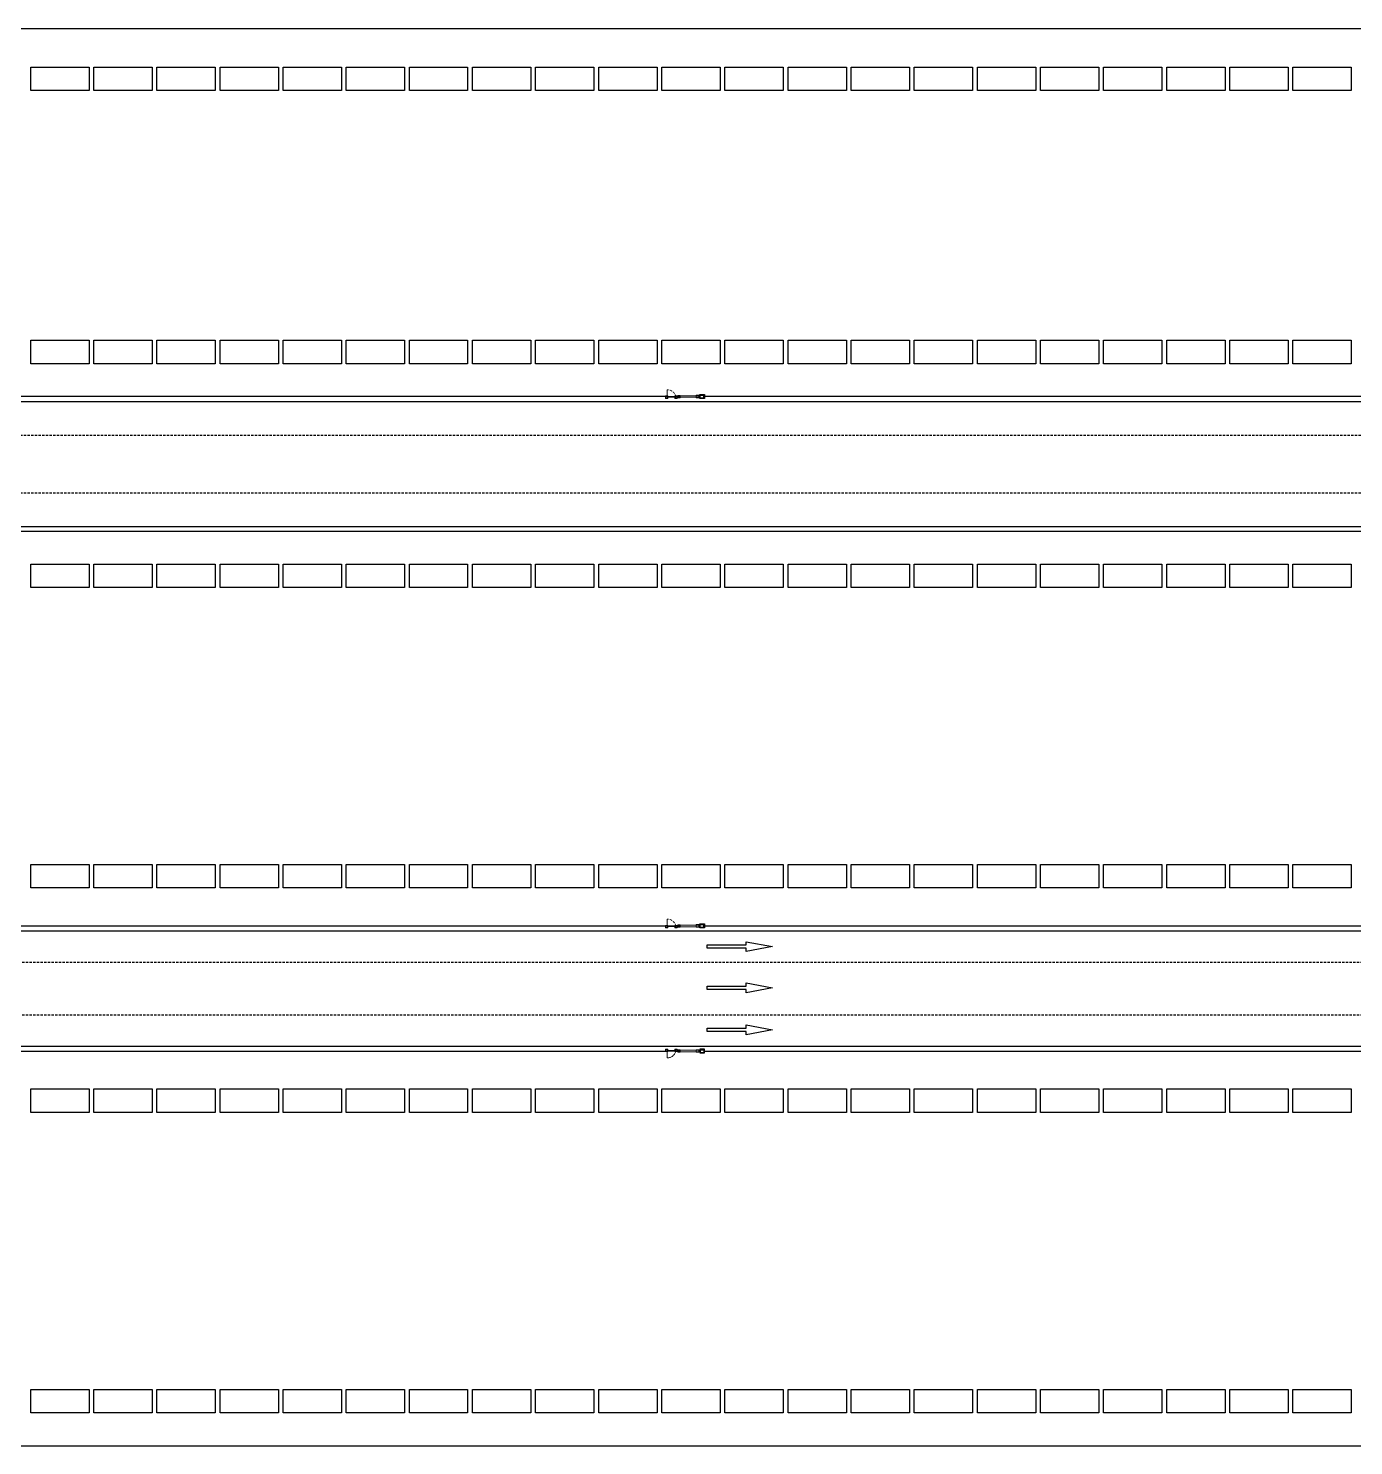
# Model space of a CAD drawing. Header units: millimetres. Extents: x -582 to 479, y -622 to 401.
# Drawn here: x -38.3 to 99.4, y 71.3 to 218.6 of the extents above; entities that cross this region are included whole.
import ezdxf

# ---------------------------------------------------------------- set-up
doc = ezdxf.new("R2010")
doc.units = ezdxf.units.MM
doc.linetypes.add('DASHED', pattern=[19.05, 12.7, -6.35])
doc.linetypes.add('HIDDEN2', pattern=[0.1875, 0.125, -0.0625])
for name, color, linetype in [('0001-佛渡-工艺-方案一-围网', 40, 'Continuous'), ('0001-佛渡-工艺-方案一-围网(内集卡一侧新增）', 40, 'Continuous'), ('0001-佛渡-平面-方案一道路中心线', 11, 'Continuous'), ('0001-佛渡-平面-方案一道路边界', 7, 'Continuous'), ('ECT', 1, 'Continuous'), ('SLOT', 115, 'Continuous'), ('TX-箱区维修及人行门禁', 5, 'Continuous'), ('构造线', 131, 'Continuous')]:
    doc.layers.add(name, color=color, linetype=linetype)
doc.linetypes.add('FENCELINE2', pattern='A,0.25,-0.1,[132,ltypeshp.shx,S=0.1,R=0,X=-0.1,Y=0],-0.1,1', length=1.45)

# ---------------------------------------------------------------- blocks, each defined once
blk = doc.blocks.new('人行门禁-箱条中间北侧')
at = {"color": 8, "linetype": 'Continuous', "lineweight": 25}
for p, q in [((35.9, 1.5), (35.9, 2.8)), ((35.9, 2.8), (36.1, 2.8)), ((36.1, 1.5), (35.9, 1.5)), ((36.1, 0.7), (36.1, 3.3)), ((36.1, 3.3), (36.1, 3.3)), ((36.1, 3.3), (39.9, 3.3)), ((36.1, 0.5), (36.1, 0.7)), ((36.1, 0.5), (36.1, 0.5)), ((36.1, 0.5), (39.9, 0.5)), ((39.9, 0.7), (39.9, 3.3)), ((39.9, 3.3), (39.9, 3.3)), ((39.9, 2.8), (40.1, 2.8)), ((40.1, 1.5), (39.9, 1.5)), ((39.9, 0.5), (39.9, 0.7)), ((39.9, 0.5), (39.9, 0.5)), ((40.1, 2.8), (40.1, 1.5))]:
    blk.add_line(p, q, dxfattribs=at)
at = {"color": 8, "lineweight": 15}
for points in [[(2.5, 0), (0, 0), (0, 2.5), (2.5, 2.5)], [(2.5, 0), (0, 0), (0, 2.5), (2.5, 2.5)], [(9.7, 0), (12.2, 0), (12.2, 2.5), (9.7, 2.5)], [(9.7, 0), (12.2, 0), (12.2, 2.5), (9.7, 2.5)], [(12.8, 0.6), (15.3, 0.6), (15.3, 3.1), (12.8, 3.1)], [(12.8, 2.6), (34.5, 2.6), (34.5, 1.1), (12.8, 1.1)], [(14.8, 2.3), (14.8, 1.5), (13.2, 1.5), (13.2, 2.3)], [(32, 0.7), (34.5, 0.7), (34.5, 3.2), (32, 3.2)]]:
    blk.add_lwpolyline(points, close=True, dxfattribs=at)
at = {"color": 8, "linetype": 'HIDDEN2', "lineweight": 15, "ltscale": 20}
blk.add_lwpolyline([(1.6, 1.6), (1.7, 1.6), (1.7, 8.9), (1.6, 8.9)], close=True, dxfattribs=at)
at = {"color": 8}
blk.add_lwpolyline([(35.5, 3.9), (40.5, 3.9), (40.5, -0.1), (35.5, -0.1)], close=True, dxfattribs=at)
at = {"color": 8, "linetype": 'HIDDEN2', "lineweight": 15, "ltscale": 20}
blk.add_arc((2.2, 0.5), 8.44, 6.7046, 93.5614, dxfattribs=at)
at = {"layer": '构造线', "color": 8, "lineweight": 9}
for p, q in [((2, 2), (10.5, 2)), ((2, 2), (10.5, 2)), ((2, 1.4), (10.5, 1.4)), ((2, 1.4), (10.5, 1.4))]:
    blk.add_line(p, q, dxfattribs=at)
for points in [[(1.5, 2), (0.2, 2, 0.414214), (0.1, 1.9), (0.1, 0.6, 0.414214), (0.2, 0.5), (1.5, 0.5, 0.414214), (1.6, 0.6), (1.6, 1.9, 0.414214)], [(1.5, 2), (0.2, 2, 0.414214), (0.1, 1.9), (0.1, 0.6, 0.414214), (0.2, 0.5), (1.5, 0.5, 0.414214), (1.6, 0.6), (1.6, 1.9, 0.414214)], [(10.7, 2), (12, 2, -0.414214), (12.1, 1.9), (12.1, 0.6, -0.414214), (12, 0.5), (10.7, 0.5, -0.414214), (10.6, 0.6), (10.6, 1.9, -0.414214)], [(10.7, 2), (12, 2, -0.414214), (12.1, 1.9), (12.1, 0.6, -0.414214), (12, 0.5), (10.7, 0.5, -0.414214), (10.6, 0.6), (10.6, 1.9, -0.414214)]]:
    blk.add_lwpolyline(points, format="xyb", close=True, dxfattribs=at)
for points in [[(2.6, 2), (2, 2), (2, 1.4), (2.6, 1.4)], [(2.6, 2), (2, 2), (2, 1.4), (2.6, 1.4)], [(10.5, 2), (9.9, 2), (9.9, 1.4), (10.5, 1.4)], [(10.5, 2), (9.9, 2), (9.9, 1.4), (10.5, 1.4)]]:
    blk.add_lwpolyline(points, close=True, dxfattribs=at)
blk = doc.blocks.new('人行门禁-箱条中间南侧')
at = {"color": 8, "linetype": 'Continuous', "lineweight": 25}
for p, q in [((3.61, -0.15), (3.59, -0.15)), ((3.59, -0.15), (3.59, -0.28)), ((3.59, -0.28), (3.61, -0.28)), ((3.61, -0.05), (3.61, -0.05)), ((3.61, -0.05), (3.61, -0.07)), ((3.61, -0.05), (3.99, -0.05)), ((3.61, -0.07), (3.61, -0.33)), ((3.61, -0.33), (3.61, -0.33)), ((3.61, -0.33), (3.99, -0.33)), ((3.99, -0.05), (3.99, -0.05)), ((3.99, -0.05), (3.99, -0.07)), ((3.99, -0.07), (3.99, -0.33)), ((4.01, -0.15), (3.99, -0.15)), ((3.99, -0.28), (4.01, -0.28)), ((3.99, -0.33), (3.99, -0.33)), ((4.01, -0.28), (4.01, -0.15))]:
    blk.add_line(p, q, dxfattribs=at)
at = {"color": 8}
blk.add_lwpolyline([(3.55, -0.39), (4.05, -0.39), (4.05, 0.01), (3.55, 0.01)], close=True, dxfattribs=at)
at = {"color": 8, "lineweight": 15}
for points in [[(0.25, 0), (0, 0), (0, -0.25), (0.25, -0.25)], [(0.25, 0), (0, 0), (0, -0.25), (0.25, -0.25)], [(0.97, 0), (1.22, 0), (1.22, -0.25), (0.97, -0.25)], [(0.97, 0), (1.22, 0), (1.22, -0.25), (0.97, -0.25)], [(1.28, -0.06), (1.53, -0.06), (1.53, -0.31), (1.28, -0.31)], [(1.28, -0.26), (3.45, -0.26), (3.45, -0.11), (1.28, -0.11)], [(1.48, -0.23), (1.48, -0.15), (1.32, -0.15), (1.32, -0.23)], [(3.2, -0.07), (3.45, -0.07), (3.45, -0.32), (3.2, -0.32)]]:
    blk.add_lwpolyline(points, close=True, dxfattribs=at)
at = {"color": 8, "linetype": 'HIDDEN2', "lineweight": 15, "ltscale": 20}
blk.add_lwpolyline([(0.16, -0.16), (0.17, -0.16), (0.17, -0.89), (0.16, -0.89)], close=True, dxfattribs=at)
blk.add_arc((0.22, -0.05), 0.844, 266.4386, 353.2954, dxfattribs=at)
at = {"layer": '构造线', "color": 8, "lineweight": 9}
for p, q in [((0.2, -0.14), (1.05, -0.14)), ((0.2, -0.14), (1.05, -0.14)), ((0.2, -0.2), (1.05, -0.2)), ((0.2, -0.2), (1.05, -0.2))]:
    blk.add_line(p, q, dxfattribs=at)
for points in [[(0.15, -0.2), (0.02, -0.2, -0.414214), (0.01, -0.19), (0.01, -0.06, -0.414214), (0.02, -0.05), (0.15, -0.05, -0.414214), (0.16, -0.06), (0.16, -0.19, -0.414214)], [(0.15, -0.2), (0.02, -0.2, -0.414214), (0.01, -0.19), (0.01, -0.06, -0.414214), (0.02, -0.05), (0.15, -0.05, -0.414214), (0.16, -0.06), (0.16, -0.19, -0.414214)], [(1.07, -0.2), (1.2, -0.2, 0.414214), (1.21, -0.19), (1.21, -0.06, 0.414214), (1.2, -0.05), (1.07, -0.05, 0.414214), (1.06, -0.06), (1.06, -0.19, 0.414214)], [(1.07, -0.2), (1.2, -0.2, 0.414214), (1.21, -0.19), (1.21, -0.06, 0.414214), (1.2, -0.05), (1.07, -0.05, 0.414214), (1.06, -0.06), (1.06, -0.19, 0.414214)]]:
    blk.add_lwpolyline(points, format="xyb", close=True, dxfattribs=at)
for points in [[(0.26, -0.2), (0.2, -0.2), (0.2, -0.14), (0.26, -0.14)], [(0.26, -0.2), (0.2, -0.2), (0.2, -0.14), (0.26, -0.14)], [(1.05, -0.2), (0.99, -0.2), (0.99, -0.14), (1.05, -0.14)], [(1.05, -0.2), (0.99, -0.2), (0.99, -0.14), (1.05, -0.14)]]:
    blk.add_lwpolyline(points, close=True, dxfattribs=at)

msp = doc.modelspace()

# ---------------------------------------------------------------- linework, layer by layer
at = {"layer": '0001-佛渡-工艺-方案一-围网', "linetype": 'FENCELINE2', "ltscale": 0.25}
for points in [[(-165.23, 125.3), (27.92, 125.3)], [(31.97, 125.3), (192.38, 125.3)]]:
    msp.add_lwpolyline(points, dxfattribs=at)
at = {"layer": '0001-佛渡-工艺-方案一-围网', "linetype": 'FENCELINE2', "ltscale": 0.25, "flags": 128}
for points in [[(-170.43, 111.35), (-170.43, 111.75), (-167.7, 112.3), (27.92, 112.3)], [(31.97, 112.3), (228.84, 112.3), (231.57, 111.75), (231.57, 111.35)]]:
    msp.add_lwpolyline(points, dxfattribs=at)
at = {"layer": '0001-佛渡-工艺-方案一-围网(内集卡一侧新增）', "linetype": 'FENCELINE2', "ltscale": 0.25}
for points in [[(-172.93, 217.35), (-172.93, 218.55), (234.07, 218.55), (234.07, 217.35)], [(27.92, 180.3), (-172.93, 180.3), (-172.93, 180.75)], [(234.07, 180.75), (234.07, 180.3), (31.97, 180.3)], [(-173.83, 166.3), (234.07, 166.3)], [(-176.93, 71.3), (238.07, 71.3)]]:
    msp.add_lwpolyline(points, dxfattribs=at)
at = {"layer": '0001-佛渡-平面-方案一道路中心线', "color": 11, "linetype": 'DASHED', "ltscale": 0.02}
for p, q in [((-175.93, 176.3), (237.07, 176.3)), ((-175.93, 170.3), (237.07, 170.3)), ((-181.43, 121.55), (242.57, 121.55)), ((-181.43, 116.05), (242.57, 116.05))]:
    msp.add_line(p, q, dxfattribs=at)
at = {"layer": '0001-佛渡-平面-方案一道路边界', "color": 7}
for p, q in [((-172.93, 179.8), (234.07, 179.8)), ((-172.93, 166.8), (234.07, 166.8)), ((-182.02, 124.8), (243.15, 124.8)), ((-167.7, 112.8), (228.84, 112.8))]:
    msp.add_line(p, q, dxfattribs=at)
at = {"layer": 'ECT', "color": 1}
for points in [[(32.26, 123.33), (36.3, 123.33), (36.3, 123.66), (39.03, 123.15), (36.29, 122.64), (36.29, 122.98), (32.26, 122.98), (32.26, 123.33)], [(32.26, 119.05), (36.3, 119.05), (36.3, 119.38), (39.03, 118.87), (36.29, 118.36), (36.29, 118.7), (32.26, 118.7), (32.26, 119.05)], [(32.26, 114.68), (36.3, 114.68), (36.3, 115.01), (39.03, 114.5), (36.29, 113.99), (36.29, 114.33), (32.26, 114.33), (32.26, 114.68)]]:
    msp.add_lwpolyline(points, dxfattribs=at)
at = {"layer": 'SLOT', "color": 115, "flags": 128}
for points in [[(-38.04, 214.52), (-31.98, 214.52), (-31.98, 212.08), (-38.04, 212.08)], [(-31.48, 214.52), (-25.43, 214.52), (-25.43, 212.08), (-31.48, 212.08)], [(-24.93, 214.52), (-18.87, 214.52), (-18.87, 212.08), (-24.93, 212.08)], [(-18.37, 214.52), (-12.31, 214.52), (-12.31, 212.08), (-18.37, 212.08)], [(-11.81, 214.52), (-5.75, 214.52), (-5.75, 212.08), (-11.81, 212.08)], [(-5.25, 214.52), (0.81, 214.52), (0.81, 212.08), (-5.25, 212.08)], [(1.31, 214.52), (7.36, 214.52), (7.36, 212.08), (1.31, 212.08)], [(7.86, 214.52), (13.92, 214.52), (13.92, 212.08), (7.86, 212.08)], [(14.42, 214.52), (20.48, 214.52), (20.48, 212.08), (14.42, 212.08)], [(20.98, 214.52), (27.04, 214.52), (27.04, 212.08), (20.98, 212.08)], [(27.54, 214.52), (33.6, 214.52), (33.6, 212.08), (27.54, 212.08)], [(34.1, 214.52), (40.15, 214.52), (40.15, 212.08), (34.1, 212.08)], [(40.65, 214.52), (46.71, 214.52), (46.71, 212.08), (40.65, 212.08)], [(47.21, 214.52), (53.27, 214.52), (53.27, 212.08), (47.21, 212.08)], [(53.77, 214.52), (59.83, 214.52), (59.83, 212.08), (53.77, 212.08)], [(60.33, 214.52), (66.39, 214.52), (66.39, 212.08), (60.33, 212.08)], [(66.89, 214.52), (72.94, 214.52), (72.94, 212.08), (66.89, 212.08)], [(73.44, 214.52), (79.5, 214.52), (79.5, 212.08), (73.44, 212.08)], [(80, 214.52), (86.06, 214.52), (86.06, 212.08), (80, 212.08)], [(86.56, 214.52), (92.62, 214.52), (92.62, 212.08), (86.56, 212.08)], [(93.12, 214.52), (99.18, 214.52), (99.18, 212.08), (93.12, 212.08)], [(-38.04, 186.14), (-31.98, 186.14), (-31.98, 183.7), (-38.04, 183.7)], [(-31.48, 186.14), (-25.43, 186.14), (-25.43, 183.7), (-31.48, 183.7)], [(-24.93, 186.14), (-18.87, 186.14), (-18.87, 183.7), (-24.93, 183.7)], [(-18.37, 186.14), (-12.31, 186.14), (-12.31, 183.7), (-18.37, 183.7)], [(-11.81, 186.14), (-5.75, 186.14), (-5.75, 183.7), (-11.81, 183.7)], [(-5.25, 186.14), (0.81, 186.14), (0.81, 183.7), (-5.25, 183.7)], [(1.31, 186.14), (7.36, 186.14), (7.36, 183.7), (1.31, 183.7)], [(7.86, 186.14), (13.92, 186.14), (13.92, 183.7), (7.86, 183.7)], [(14.42, 186.14), (20.48, 186.14), (20.48, 183.7), (14.42, 183.7)], [(20.98, 186.14), (27.04, 186.14), (27.04, 183.7), (20.98, 183.7)], [(27.54, 186.14), (33.6, 186.14), (33.6, 183.7), (27.54, 183.7)], [(34.1, 186.14), (40.15, 186.14), (40.15, 183.7), (34.1, 183.7)], [(40.65, 186.14), (46.71, 186.14), (46.71, 183.7), (40.65, 183.7)], [(47.21, 186.14), (53.27, 186.14), (53.27, 183.7), (47.21, 183.7)], [(53.77, 186.14), (59.83, 186.14), (59.83, 183.7), (53.77, 183.7)], [(60.33, 186.14), (66.39, 186.14), (66.39, 183.7), (60.33, 183.7)], [(66.89, 186.14), (72.94, 186.14), (72.94, 183.7), (66.89, 183.7)], [(73.44, 186.14), (79.5, 186.14), (79.5, 183.7), (73.44, 183.7)], [(80, 186.14), (86.06, 186.14), (86.06, 183.7), (80, 183.7)], [(86.56, 186.14), (92.62, 186.14), (92.62, 183.7), (86.56, 183.7)], [(93.12, 186.14), (99.18, 186.14), (99.18, 183.7), (93.12, 183.7)], [(-38.04, 162.9), (-31.98, 162.9), (-31.98, 160.46), (-38.04, 160.46)], [(-31.48, 162.9), (-25.43, 162.9), (-25.43, 160.46), (-31.48, 160.46)], [(-24.93, 162.9), (-18.87, 162.9), (-18.87, 160.46), (-24.93, 160.46)], [(-18.37, 162.9), (-12.31, 162.9), (-12.31, 160.46), (-18.37, 160.46)], [(-11.81, 162.9), (-5.75, 162.9), (-5.75, 160.46), (-11.81, 160.46)], [(-5.25, 162.9), (0.81, 162.9), (0.81, 160.46), (-5.25, 160.46)], [(1.31, 162.9), (7.36, 162.9), (7.36, 160.46), (1.31, 160.46)], [(7.86, 162.9), (13.92, 162.9), (13.92, 160.46), (7.86, 160.46)], [(14.42, 162.9), (20.48, 162.9), (20.48, 160.46), (14.42, 160.46)], [(20.98, 162.9), (27.04, 162.9), (27.04, 160.46), (20.98, 160.46)], [(27.54, 162.9), (33.6, 162.9), (33.6, 160.46), (27.54, 160.46)], [(34.1, 162.9), (40.15, 162.9), (40.15, 160.46), (34.1, 160.46)], [(40.65, 162.9), (46.71, 162.9), (46.71, 160.46), (40.65, 160.46)], [(47.21, 162.9), (53.27, 162.9), (53.27, 160.46), (47.21, 160.46)], [(53.77, 162.9), (59.83, 162.9), (59.83, 160.46), (53.77, 160.46)], [(60.33, 162.9), (66.39, 162.9), (66.39, 160.46), (60.33, 160.46)], [(66.89, 162.9), (72.94, 162.9), (72.94, 160.46), (66.89, 160.46)], [(73.44, 162.9), (79.5, 162.9), (79.5, 160.46), (73.44, 160.46)], [(80, 162.9), (86.06, 162.9), (86.06, 160.46), (80, 160.46)], [(86.56, 162.9), (92.62, 162.9), (92.62, 160.46), (86.56, 160.46)], [(93.12, 162.9), (99.18, 162.9), (99.18, 160.46), (93.12, 160.46)], [(-38.04, 131.68), (-31.98, 131.68), (-31.98, 129.25), (-38.04, 129.25)], [(-31.48, 131.68), (-25.43, 131.68), (-25.43, 129.25), (-31.48, 129.25)], [(-24.93, 131.68), (-18.87, 131.68), (-18.87, 129.25), (-24.93, 129.25)], [(-18.37, 131.68), (-12.31, 131.68), (-12.31, 129.25), (-18.37, 129.25)], [(-11.81, 131.68), (-5.75, 131.68), (-5.75, 129.25), (-11.81, 129.25)], [(-5.25, 131.68), (0.81, 131.68), (0.81, 129.25), (-5.25, 129.25)], [(1.31, 131.68), (7.36, 131.68), (7.36, 129.25), (1.31, 129.25)], [(7.86, 131.68), (13.92, 131.68), (13.92, 129.25), (7.86, 129.25)], [(14.42, 131.68), (20.48, 131.68), (20.48, 129.25), (14.42, 129.25)], [(20.98, 131.68), (27.04, 131.68), (27.04, 129.25), (20.98, 129.25)], [(27.54, 131.68), (33.6, 131.68), (33.6, 129.25), (27.54, 129.25)], [(34.1, 131.68), (40.15, 131.68), (40.15, 129.25), (34.1, 129.25)], [(40.65, 131.68), (46.71, 131.68), (46.71, 129.25), (40.65, 129.25)], [(47.21, 131.68), (53.27, 131.68), (53.27, 129.25), (47.21, 129.25)], [(53.77, 131.68), (59.83, 131.68), (59.83, 129.25), (53.77, 129.25)], [(60.33, 131.68), (66.39, 131.68), (66.39, 129.25), (60.33, 129.25)], [(66.89, 131.68), (72.94, 131.68), (72.94, 129.25), (66.89, 129.25)], [(73.44, 131.68), (79.5, 131.68), (79.5, 129.25), (73.44, 129.25)], [(80, 131.68), (86.06, 131.68), (86.06, 129.25), (80, 129.25)], [(86.56, 131.68), (92.62, 131.68), (92.62, 129.25), (86.56, 129.25)], [(93.12, 131.68), (99.18, 131.68), (99.18, 129.25), (93.12, 129.25)], [(-38.04, 108.36), (-31.98, 108.36), (-31.98, 105.92), (-38.04, 105.92)], [(-31.48, 108.36), (-25.43, 108.36), (-25.43, 105.92), (-31.48, 105.92)], [(-24.93, 108.36), (-18.87, 108.36), (-18.87, 105.92), (-24.93, 105.92)], [(-18.37, 108.36), (-12.31, 108.36), (-12.31, 105.92), (-18.37, 105.92)], [(-11.81, 108.36), (-5.75, 108.36), (-5.75, 105.92), (-11.81, 105.92)], [(-5.25, 108.36), (0.81, 108.36), (0.81, 105.92), (-5.25, 105.92)], [(1.31, 108.36), (7.36, 108.36), (7.36, 105.92), (1.31, 105.92)], [(7.86, 108.36), (13.92, 108.36), (13.92, 105.92), (7.86, 105.92)], [(14.42, 108.36), (20.48, 108.36), (20.48, 105.92), (14.42, 105.92)], [(20.98, 108.36), (27.04, 108.36), (27.04, 105.92), (20.98, 105.92)], [(27.54, 108.36), (33.6, 108.36), (33.6, 105.92), (27.54, 105.92)], [(34.1, 108.36), (40.15, 108.36), (40.15, 105.92), (34.1, 105.92)], [(40.65, 108.36), (46.71, 108.36), (46.71, 105.92), (40.65, 105.92)], [(47.21, 108.36), (53.27, 108.36), (53.27, 105.92), (47.21, 105.92)], [(53.77, 108.36), (59.83, 108.36), (59.83, 105.92), (53.77, 105.92)], [(60.33, 108.36), (66.39, 108.36), (66.39, 105.92), (60.33, 105.92)], [(66.89, 108.36), (72.94, 108.36), (72.94, 105.92), (66.89, 105.92)], [(73.44, 108.36), (79.5, 108.36), (79.5, 105.92), (73.44, 105.92)], [(80, 108.36), (86.06, 108.36), (86.06, 105.92), (80, 105.92)], [(86.56, 108.36), (92.62, 108.36), (92.62, 105.92), (86.56, 105.92)], [(93.12, 108.36), (99.18, 108.36), (99.18, 105.92), (93.12, 105.92)], [(-38.04, 77.14), (-31.98, 77.14), (-31.98, 74.7), (-38.04, 74.7)], [(-31.48, 77.14), (-25.43, 77.14), (-25.43, 74.7), (-31.48, 74.7)], [(-24.93, 77.14), (-18.87, 77.14), (-18.87, 74.7), (-24.93, 74.7)], [(-18.37, 77.14), (-12.31, 77.14), (-12.31, 74.7), (-18.37, 74.7)], [(-11.81, 77.14), (-5.75, 77.14), (-5.75, 74.7), (-11.81, 74.7)], [(-5.25, 77.14), (0.81, 77.14), (0.81, 74.7), (-5.25, 74.7)], [(1.31, 77.14), (7.36, 77.14), (7.36, 74.7), (1.31, 74.7)], [(7.86, 77.14), (13.92, 77.14), (13.92, 74.7), (7.86, 74.7)], [(14.42, 77.14), (20.48, 77.14), (20.48, 74.7), (14.42, 74.7)], [(20.98, 77.14), (27.04, 77.14), (27.04, 74.7), (20.98, 74.7)], [(27.54, 77.14), (33.6, 77.14), (33.6, 74.7), (27.54, 74.7)], [(34.1, 77.14), (40.15, 77.14), (40.15, 74.7), (34.1, 74.7)], [(40.65, 77.14), (46.71, 77.14), (46.71, 74.7), (40.65, 74.7)], [(47.21, 77.14), (53.27, 77.14), (53.27, 74.7), (47.21, 74.7)], [(53.77, 77.14), (59.83, 77.14), (59.83, 74.7), (53.77, 74.7)], [(60.33, 77.14), (66.39, 77.14), (66.39, 74.7), (60.33, 74.7)], [(66.89, 77.14), (72.94, 77.14), (72.94, 74.7), (66.89, 74.7)], [(73.44, 77.14), (79.5, 77.14), (79.5, 74.7), (73.44, 74.7)], [(80, 77.14), (86.06, 77.14), (86.06, 74.7), (80, 74.7)], [(86.56, 77.14), (92.62, 77.14), (92.62, 74.7), (86.56, 74.7)], [(93.12, 77.14), (99.18, 77.14), (99.18, 74.7), (93.12, 74.7)]]:
    msp.add_lwpolyline(points, close=True, dxfattribs=at)

# ---------------------------------------------------------------- block references
at = {"layer": 'TX-箱区维修及人行门禁', "color": 2, "xscale": 0.1, "yscale": 0.1, "zscale": 0.1, "rotation": 359.9999987970886}
for p in [(27.92, 180.11), (27.92, 125.11)]:
    msp.add_blockref('人行门禁-箱条中间北侧', p, dxfattribs=at)
at = {"layer": 'TX-箱区维修及人行门禁', "color": 2, "rotation": 359.9999987970886}
msp.add_blockref('人行门禁-箱条中间南侧', (27.92, 112.49), dxfattribs=at)

doc.saveas('drawing.dxf')
